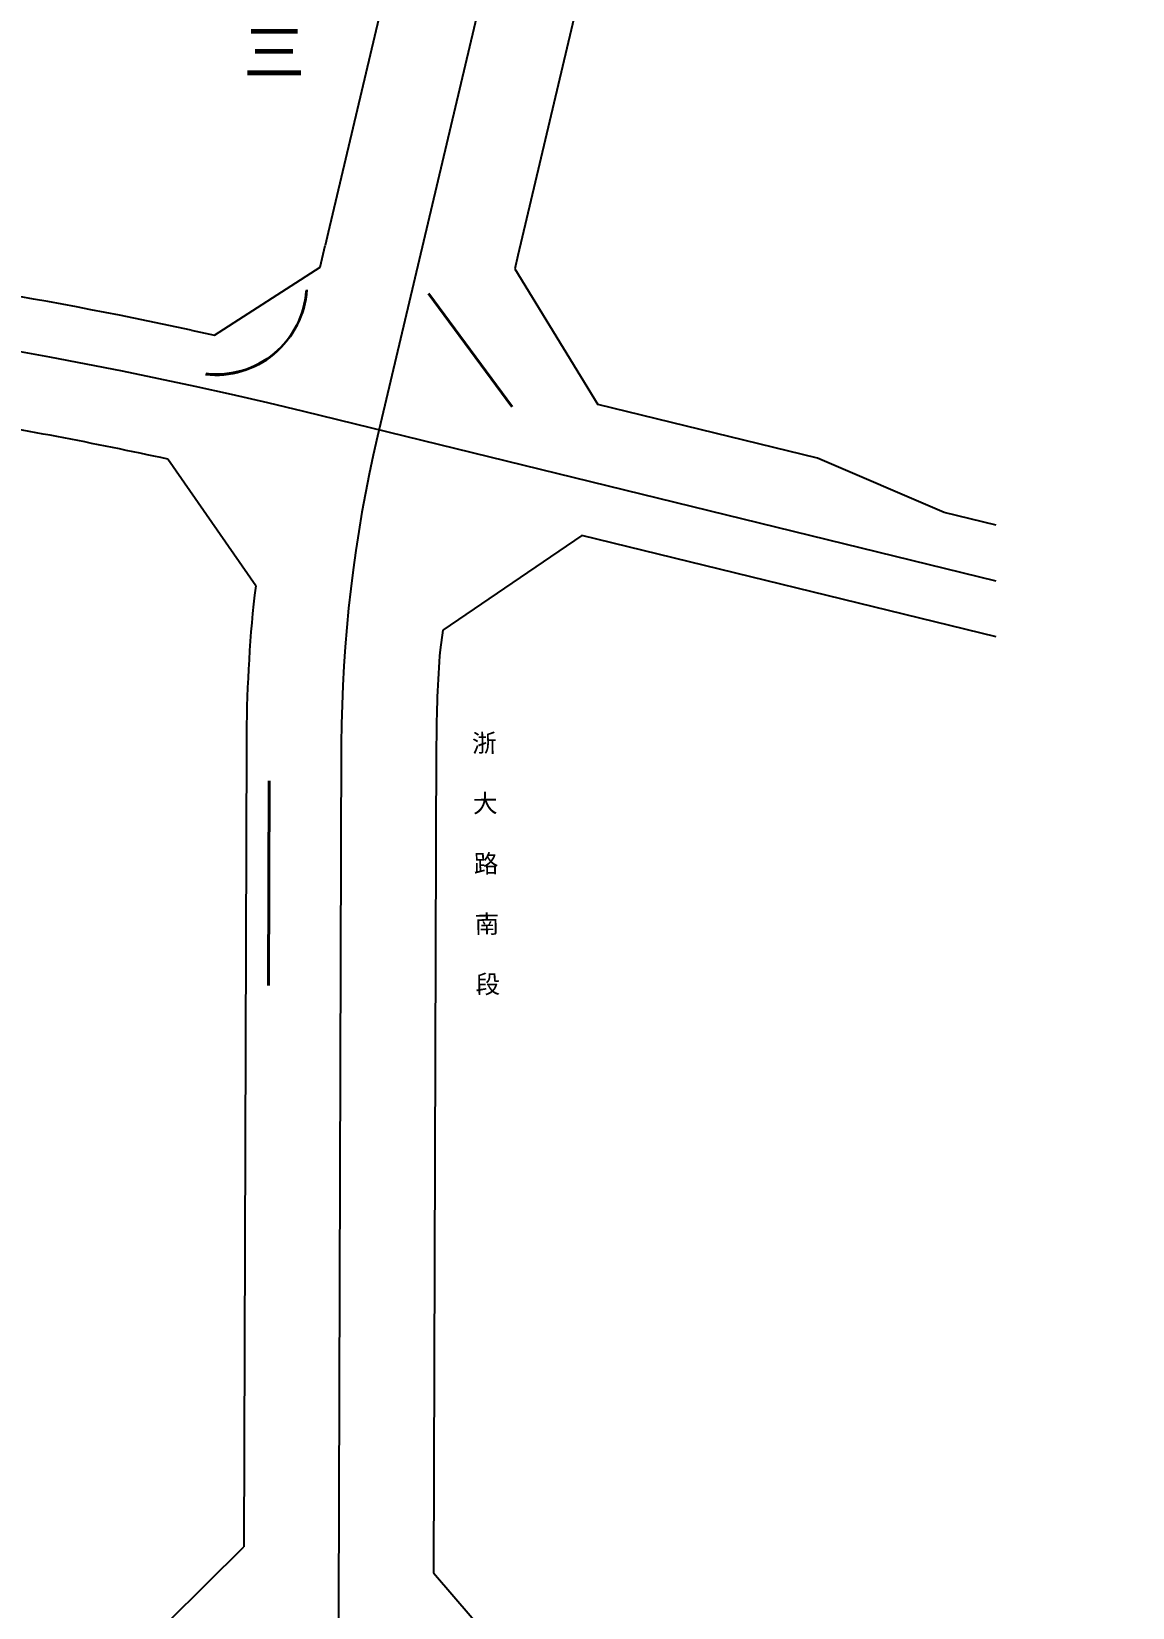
# Model space of a CAD drawing. Extents: x 529262 to 576451, y 2694391 to 2717535.
# Drawn here: x 567456.3 to 567699.7, y 2709121.3 to 2709469.9 of the extents above; entities that cross this region are included whole.
import ezdxf
from ezdxf.xclip import XClip

# ---------------------------------------------------------------- set-up
doc = ezdxf.new("R2010")
doc.units = 0
doc.header["$XCLIPFRAME"] = 0
doc.linetypes.add('CONTINOUS', pattern=[0])
for name, color, linetype in [('PP-COM', 7, 'Continuous'), ('RD-中线', 40, 'Continuous'), ('RD-红线', 7, 'Continuous'), ('RD-路名', 7, 'Continuous'), ('路名', 7, 'Continuous')]:
    doc.layers.add(name, color=color, linetype=linetype)
doc.layers.add('规划人行道', color=130, linetype='CONTINOUS', lineweight=30)
doc.layers.add('规划道路红线', color=5, linetype='Continuous', lineweight=40)
doc.styles.add('STYLE8', font='simhei.ttf')
doc.styles.add('黑体', font='simhei.ttf')

# ---------------------------------------------------------------- blocks, each defined once
blk = doc.blocks.new('A$C19FD0107')
at = {"layer": 'RD-中线', "color": 8, "linetype": 'Continuous', "flags": 128}
for points in [[(-3183.26, 15991.57), (-3211.18, 15883.29, -0.025442), (-3226.37, 15834.75), (-3324.59, 15569.07, 0.030568), (-3342.23, 15510.6), (-3465.22, 14989.72, 0.057212), (-3473.25, 14921.76), (-3473.95, 14706.86)], [(-4490.73, 14139.44, 0), (-4490.29, 14139.42)], [(-3818.25, 14086.17, 0), (-3817.74, 14086.17)]]:
    blk.add_lwpolyline(points, format="xyb", dxfattribs=at)
at = {"layer": 'RD-中线', "color": 8, "linetype": 'Continuous'}
blk.add_lwpolyline([(-3086.58, 14893.65), (-3108.23, 14899.63, 0.000046), (-3108.32, 14899.66), (-3236.52, 14935.1, 0.007364), (-3240.8, 14936.21), (-3481.53, 14995.18, 0.065736), (-3741.79, 15023.65), (-4056.29, 15016.62, -0.003768), (-4058.1, 15016.6), (-4121.61, 15016.13, 0.002785), (-4122.95, 15016.12), (-4376.62, 15011.45), (-4572.92, 15005.07)], format="xyb", dxfattribs=at)
at = {"layer": 'RD-红线', "color": 8, "linetype": 'Continuous', "flags": 128}
for points in [[(-3436.14, 15204.25), (-3476.15, 15034.82), (-3476.83, 15031.92)], [(-3394.7, 15197.01), (-3434.2, 15029.7), (-3434.89, 15026.78)]]:
    blk.add_lwpolyline(points, dxfattribs=at)
at = {"layer": 'RD-红线', "color": 8}
for points in [[(-3506.43, 15013.22, 0.051126), (-3711.6, 15035.87)], [(-3506.43, 15013.22), (-3501.26, 15012.08), (-3477.96, 15027.14), (-3476.83, 15031.92, 0.40843)], [(-3434.89, 15026.78), (-3416.51, 14996.76, 0.411768)], [(-3511.62, 14984.68, 0.012718), (-3560.74, 14994, 0.012718)], [(-3492.17, 14956.63), (-3511.62, 14984.68, 0.394354)], [(-3126.07, 14917.02), (-3233.33, 14946.66, 0.007364), (-3237.94, 14947.87), (-3340, 14972.87)], [(-3420.09, 14967.78), (-3450.8, 14946.87, 0.445212)], [(-3190.11, 14909.82), (-3239.72, 14923.53, 0.007364), (-3243.65, 14924.56), (-3420.09, 14967.78)], [(-3519.91, 14719.17), (-3494.83, 14744.09, 0.414232)], [(-3452.85, 14738.3), (-3435.75, 14718.44, 0.373133)]]:
    blk.add_lwpolyline(points, format="xyb", dxfattribs=at)
for points in [[(-3367.94, 14984.86), (-3416.51, 14996.76)], [(-3340, 14972.87), (-3367.94, 14984.86)]]:
    blk.add_lwpolyline(points, dxfattribs=at)
at = {"layer": 'RD-红线', "color": 8, "linetype": 'Continuous', "flags": 128}
for points in [[(-3492.17, 14956.63), (-3492.46, 14954.62, 0.025599), (-3494.25, 14921.83), (-3494.83, 14744.09)], [(-3450.8, 14946.87), (-3451.41, 14942.46, 0.018631), (-3452.25, 14921.69), (-3452.85, 14738.3)]]:
    blk.add_lwpolyline(points, format="xyb", dxfattribs=at)

msp = doc.modelspace()

# ---------------------------------------------------------------- linework, layer by layer
at = {"layer": '规划人行道'}
for centre in [(567497.003, 2709413.866, -6.694), (567497.156, 2709414.066, -5.772)]:
    msp.add_arc(centre, 20, 263.48209, 356.07924, dxfattribs=at)
at = {"layer": '规划道路红线'}
msp.add_line((567544.051, 2709411.941), (567562.505, 2709386.835), dxfattribs=at)
at = {"layer": '规划道路红线', "elevation": -6.694}
msp.add_lwpolyline([(567508.624, 2709258.87), (567508.776, 2709304.131)], dxfattribs=at)

# ---------------------------------------------------------------- block references
at = {"layer": 'PP-COM'}
ref = msp.add_blockref('A$C19FD0107', (570997.993, 2694390.603), dxfattribs=at)
XClip(ref).set_block_clipping_path([(-9366.4383134884, 14428.6043910822), (-3328.4480743363, 17452.7484863754)])

# ---------------------------------------------------------------- texts
at = {"layer": 'RD-路名', "color": 7, "insert": (567553.612, 2709314.427), "char_height": 4, "width": 50.99419, "attachment_point": 1, "rotation": 0.81575, "style": '黑体'}
msp.add_mtext('浙\\P\\P大\\P\\P路\\P\\P南\\P\\P段', dxfattribs=at)
at = {"layer": '路名', "color": 8, "linetype": 'Continuous', "style": 'STYLE8'}
msp.add_text('三   ', height=10, dxfattribs=at).set_placement((567503.108, 2709460.308, -6.694))

doc.saveas('drawing.dxf')
